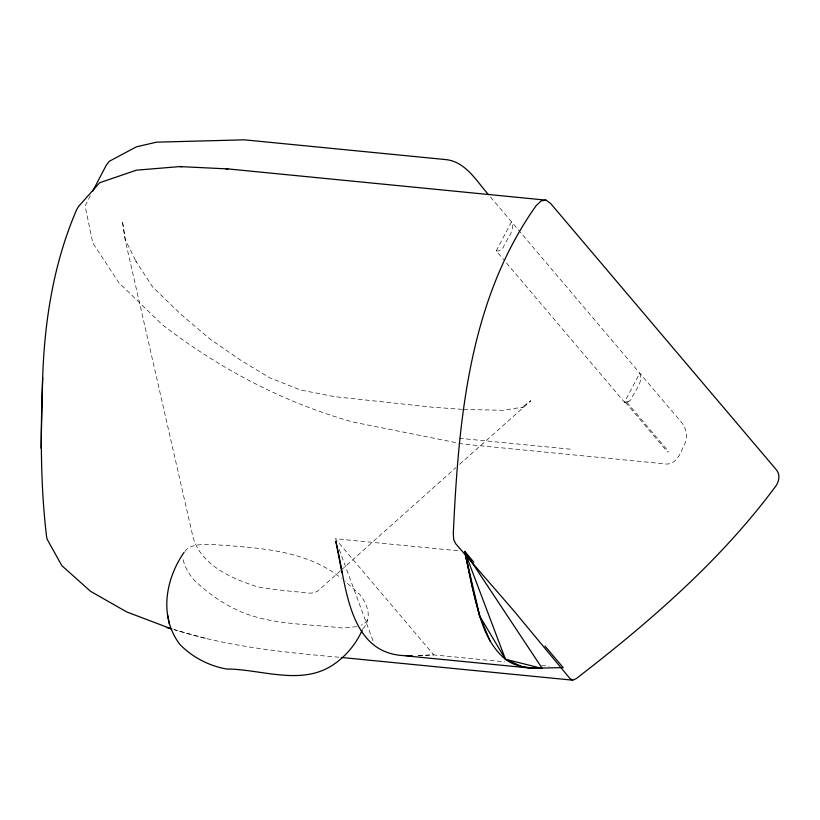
<?xml version="1.0" encoding="UTF-8"?>
<svg xmlns="http://www.w3.org/2000/svg" width="820" height="820" viewBox="0 0 820 820"><rect width="100%" height="100%" fill="white"/><g stroke="black" fill="none" stroke-linecap="round" stroke-linejoin="round"><path stroke-width="0.61" stroke-dasharray="4.1 3.07" d="M362.891 628.858C372.618 618.218 367.647 603.92 359.478 594.203L345.159 581.349M90.405 195.631L85.833 204.498L85.413 207.409L92.762 242.925L118.726 282.551L161.827 324.248C218.776 368.426 283.577 402.548 353.082 422.064L463.146 444.071L664.067 463.782C675.29 466.026 680.21 454.495 683.49 445.977C688.308 438.854 686.945 429.167 681.727 422.638L489.314 195.611M496.213 250.889L511.454 221.974C515.483 230.994 506.288 239.225 503.439 247.117A5.268 3.393 -40.3 0 1 497.207 250.992L496.213 250.889L503.654 259.673M184.889 551.429C190.476 544.152 200.961 544.675 209.223 544.244C254.62 547.924 304.097 548.406 341.468 578.346M367.585 619.941L364.398 623.589L361.241 625.137M340.474 570.751L317.606 591.189C310.862 595.299 302.139 591.579 294.79 591.753C282.131 590.154 269.38 589.252 256.875 586.638C231.537 578.51 200.408 564.898 192.936 536.731L125.521 241.5L122.354 220.959L125.521 241.5M341.428 569.9L455.787 467.728M459.6 464.315L530.94 400.724L521.653 407.591L523.416 407.017L503.07 410.297L463.423 409.426M628.233 401.728L624.471 402.21L628.233 401.728A5.268 3.393 -40.3 0 0 631.697 398.438C634.547 390.545 643.731 382.315 639.713 373.295L624.471 402.21L504.484 260.657M356.7 626.654L342.452 628.038C304.732 623.343 264.245 625.506 229.938 606.431C215.988 599 203.309 589.324 192.198 578.079C188.19 572.042 183.721 565.687 183.147 558.236M418.641 655.477L433.78 654.903L504.833 661.883M418.179 655.528L433.78 654.903L335.298 538.72L459.641 550.927M462.142 409.334L432.816 407.253L334.611 396.665L300.591 390.023L269.421 377.641L241.48 360.738L210.033 339.101L181.025 314.419L152.797 287.174L135.751 261.016L136.581 262.523L125.255 239.676M459.2 438.28L571.181 449.268M541.63 665.491L549.246 666.24M338.865 657.22C283.423 652.341 227.56 646.631 174.281 629.657M173.84 629.545L208.177 639.067M626.808 402.22L668.987 451.984M625.465 402.312L667.644 452.066M339.265 549.492L373.725 642.859"/><path stroke-width="1.23" d="M171.38 628.858L126.618 611.904L90.538 591.292L61.828 565.646L47.191 539.314L46.555 536.505C40.262 483.728 40.61 430.572 42.671 377.548C44.557 320.179 53.792 262.543 76.701 209.582L78.454 206.589L99.661 182.727L136.407 170.181L179.805 166.583L227.991 168.92L545.997 200.141L550.497 203.319L775.997 469.368C780.773 474.483 779.102 482.303 774.961 487.234C719.693 561.526 649.153 622.349 576.224 678.652L572.688 680.169L341.356 657.466M41 448.273L42.671 377.548M92.701 191.193L106.292 165.158L109.255 161.314L136.386 146.841L156.569 142.167L244.442 139.83L445.362 159.551C465.555 161.335 476.492 181.138 488.484 194.637M184.09 552.342C165.394 579.176 158.865 616.804 179.775 644.315C192.157 657.117 208.885 665.85 226.402 668.997C260.842 669.089 300.028 685.745 331.844 665.666C345.23 657.066 355.87 644.51 362.296 629.965M342.012 572.76L335.769 541.149C346.101 581.698 347.014 651.521 402.241 655.508L532.354 668.269L563.197 667.613L544.992 646.129M406.023 655.58L412.327 655.723M225.879 168.817L227.991 168.92M179.805 166.583L182.06 166.696M545.997 200.141L541.21 200.869L536.229 205.564C468.65 300.376 458.626 420.875 453.286 533.605L453.778 539.878L455.817 543.875L514.284 611.33L569.931 678.509L572.688 680.169M490.104 641.137L479.679 616.025L471.941 585.511L464.714 551.419L542.256 668.474C529.495 667.972 515.985 667.47 505.458 659.249C495.803 651.398 489.191 640.676 484.384 629.329C474.739 604.237 470.516 577.557 464.714 551.419L473.827 562.161M532.354 668.269L522.914 667.029L505.458 659.249L479.679 616.025L464.714 551.419L505.458 659.249L542.256 668.474M166.48 627.505L171.831 628.981M167.649 614.856L169.289 623.794"/></g></svg>
